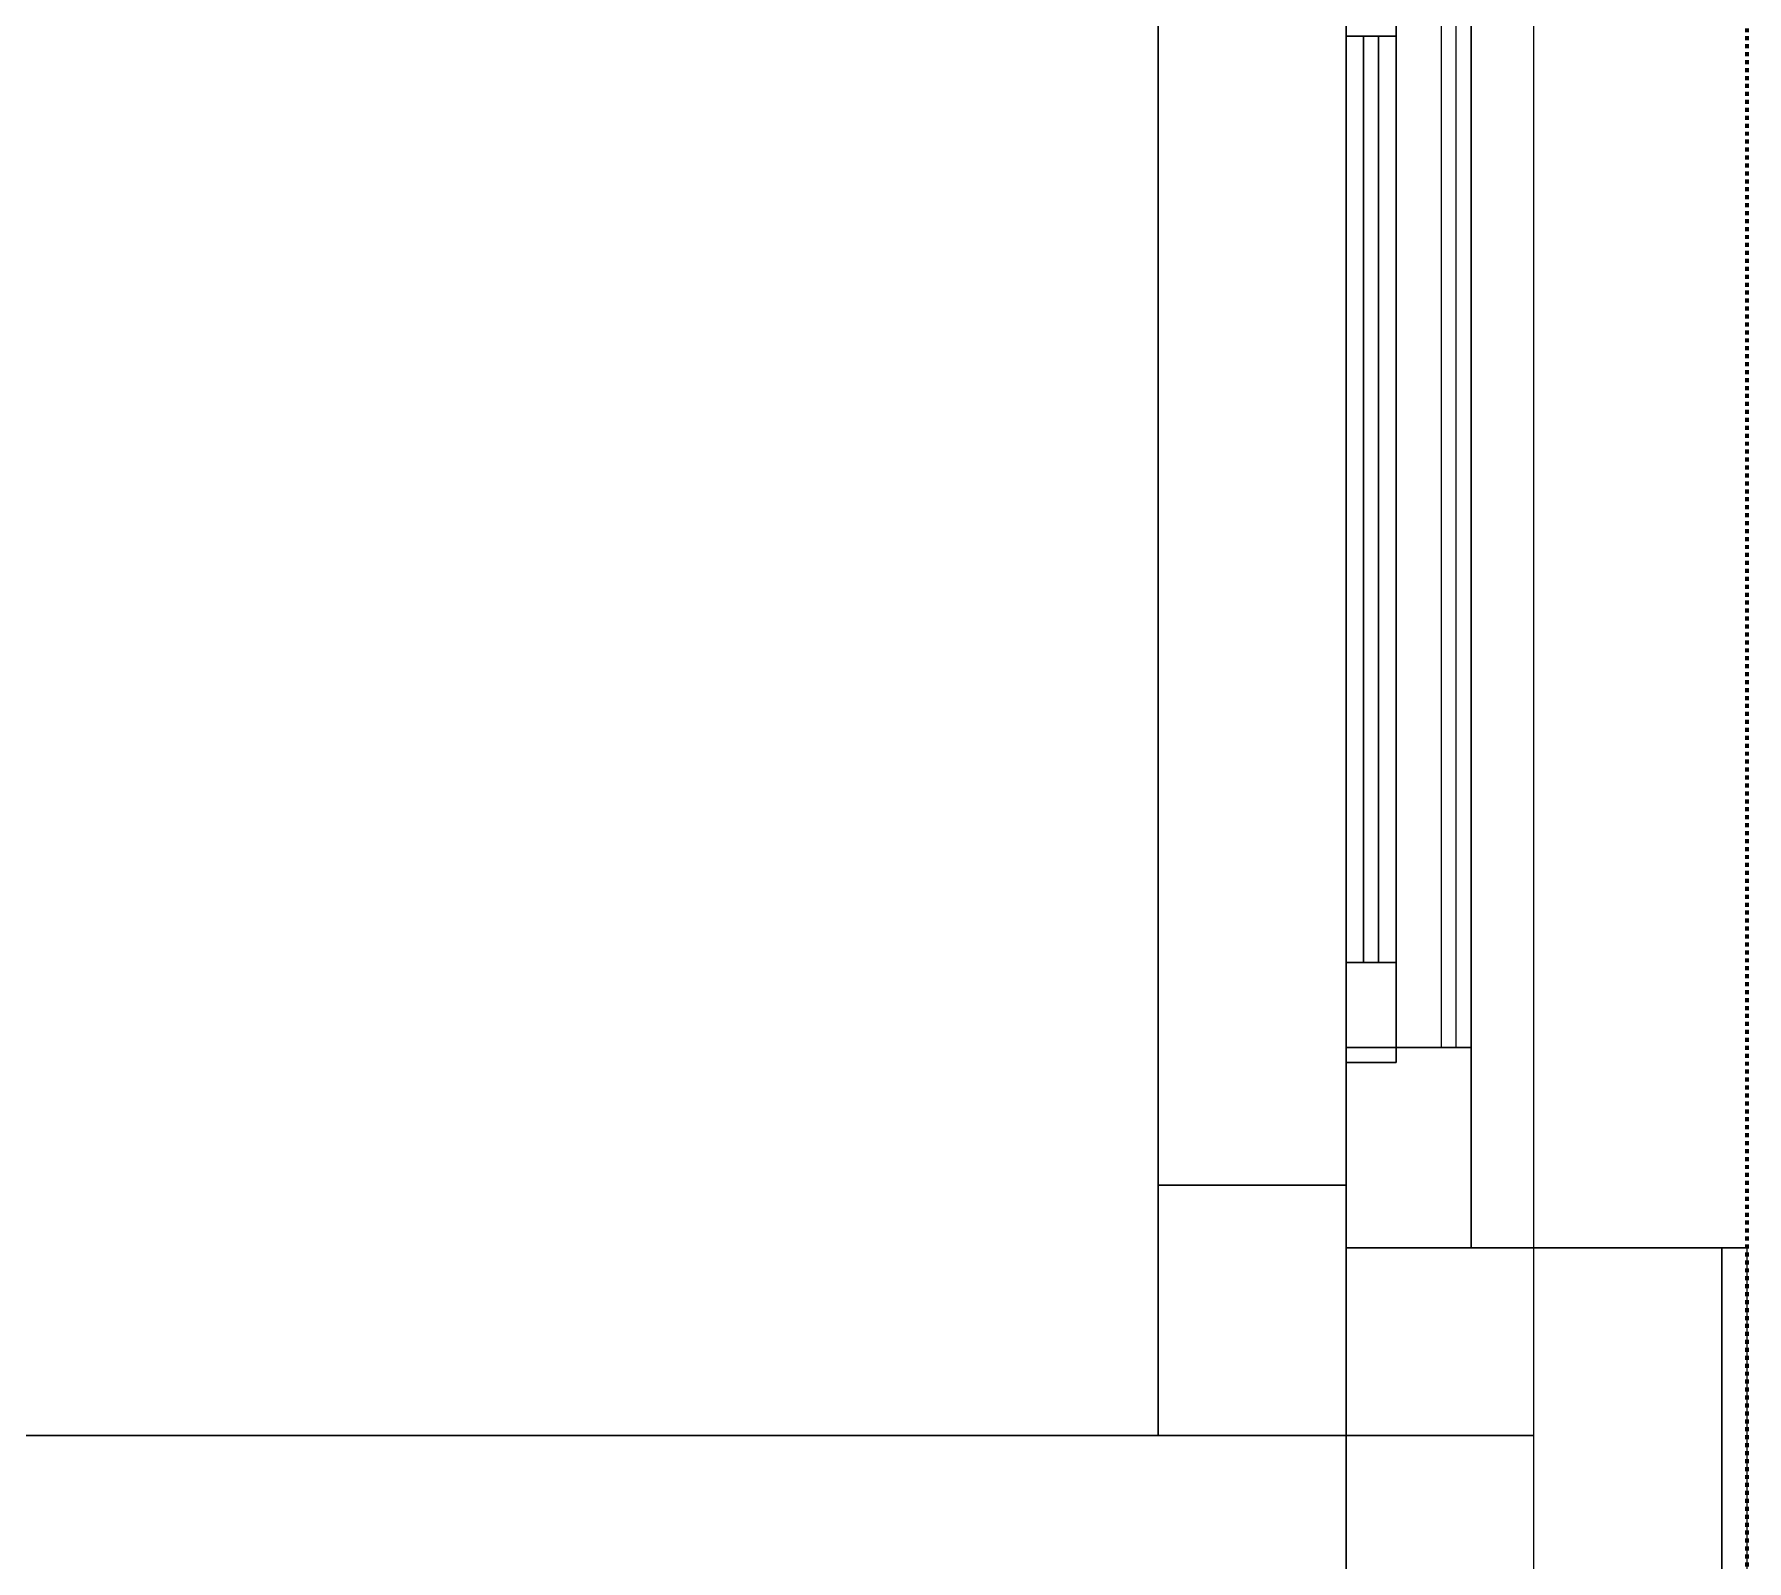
# Model space of a CAD drawing. Header units: millimetres. Extents: x -5300 to 98858, y -5196 to 93886.
# Drawn here: x -1198 to 170, y 13700 to 14919 of the extents above; entities that cross this region are included whole.
import ezdxf

# ---------------------------------------------------------------- set-up
doc = ezdxf.new("R2010")
doc.units = ezdxf.units.MM
doc.linetypes.add('Штрих', pattern=[6.35, 3.175, -3.175])
doc.linetypes.add('Штрих_2_', pattern=[6.35, 3.175, -3.175])
for name, color, linetype, lineweight, true_color in [('_Разделитель помещений_', 4, 'Штрих', 70, 0x00ffff), ('Двери', 7, 'Continuous', 18, 0x7f7f7f), ('Перекрытия', 7, 'Continuous', 18, 0x7f7f7f), ('Стены', 7, 'Continuous', 18, 0x7f7f7f), ('Стены разрез', 7, 'Continuous', 50, 0x7f7f7f)]:
    doc.layers.add(name, color=color, linetype=linetype, lineweight=lineweight, true_color=true_color)

# ---------------------------------------------------------------- blocks, each defined once
blk = doc.blocks.new('ПЕР-002 - ПЕР-002-240075-Подвал')
at = {"layer": 'Перекрытия', "color": 254, "true_color": 0xd4d4d4}
for p, q in [((-150, 36630), (-150, -150)), ((-150, -150), (-150, 36630)), ((-150, 15650), (-150, 13950)), ((-150, 13950), (-150, 15650)), ((-150, 13950), (150, 13950)), ((150, 13950), (-150, 13950)), ((-150, 13950), (-150, 13950)), ((150, 13950), (150, 13490)), ((150, 13490), (150, 13950)), ((150, 13950), (150, 13950))]:
    blk.add_line(p, q, dxfattribs=at)
blk = doc.blocks.new('СТН-01 - СТН-01 2-240565-Подвал')
at = {"layer": 'Стены', "color": 254, "true_color": 0xd4d4d4}
blk.add_line((0, 0), (0, 89500), dxfattribs=at)
blk = doc.blocks.new('СТН-01 - СТН-01-240558-Подвал')
at = {"layer": 'Стены', "color": 254, "true_color": 0xd4d4d4}
for p, q in [((-300, 43500), (-300, 13800)), ((-300, 13800), (-300, 43500)), ((-150, 43500), (-150, 13800)), ((-150, 13800), (-150, 43500)), ((-300, 14000), (-300, 15600)), ((-300, 15600), (-300, 14000)), ((-150, 14000), (-150, 15600)), ((-150, 15600), (-150, 14000)), ((-300, 14000), (-300, 13800)), ((-300, 14000), (-300, 14000)), ((-150, 14000), (-300, 14000)), ((-300, 14000), (-300, 14000)), ((-150, 14000), (-300, 14000)), ((-300, 14000), (-150, 14000)), ((-150, 14000), (-150, 14000)), ((-150, 14000), (-150, 14000)), ((-150, 13800), (-150, 14000)), ((150, 13950), (-150, 13950)), ((-150, 13950), (-150, 13950)), ((150, 13950), (-150, 13950)), ((-150, 11750), (-150, 13950)), ((-150, 13950), (150, 13950)), ((-150, 13950), (150, 13950)), ((150, 13950), (-150, 13950)), ((-150, 13950), (-150, 13950)), ((-150, 13950), (-150, 13950)), ((-150, 13950), (-150, 13950)), ((-150, 13950), (-150, 11750)), ((-150, 13950), (-150, 11750)), ((150, 13950), (150, 13950)), ((150, 13950), (150, 11750)), ((150, 13950), (150, 11750)), ((150, 13950), (150, 13950)), ((150, 13950), (150, 13950)), ((150, 13950), (150, 11750)), ((150, 13950), (150, 13950)), ((170, 13950), (150, 13950)), ((150, 13950), (150, 13950)), ((170, 13950), (150, 13950)), ((150, 13950), (170, 13950)), ((150, 13490), (150, 13950)), ((150, 13950), (150, 13950)), ((150, 13950), (150, 13490)), ((150, 13950), (150, 13490)), ((170, 13950), (170, 13490)), ((170, 13950), (170, 13490)), ((170, 13950), (170, 13950)), ((170, 13950), (170, 13950)), ((170, 13950), (170, 13490)), ((-300, 13800), (-300, 13800)), ((-150, 13800), (-300, 13800)), ((-300, 13800), (-300, 13800)), ((-300, 13800), (-150, 13800)), ((-300, 13800), (-150, 13800)), ((-150, 13800), (-150, 13800)), ((-150, 13800), (-150, 13800))]:
    blk.add_line(p, q, dxfattribs=at)
blk = doc.blocks.new('СТН-01 - СТН-01-240562-Подвал')
for name in ['СТН-01 - СТН-01-240558-Подвал', 'СТН-01 - СТН-01 2-240565-Подвал']:
    blk.add_blockref(name, (0, 0))
blk = doc.blocks.new('Дн-9 22045 - Дн-9-240599-Подвал')
at = {"layer": 'Двери', "color": 254, "true_color": 0xd4d4d4}
for p, q in [((-150, 15490), (-150, 14110)), ((-150, 14110), (-150, 15490)), ((-150, 15490), (-150, 14110)), ((-150, 14110), (-150, 15490)), ((-110, 14110), (-110, 15490)), ((-110, 15490), (-110, 14110)), ((-110, 14110), (-110, 15490)), ((-110, 15490), (-110, 14110)), ((-74, 15490), (-74, 14110)), ((-74, 15490), (-74, 14110)), ((-62, 14110), (-62, 15490)), ((-62, 14110), (-62, 15490)), ((-50, 15490), (-50, 14110)), ((-50, 15490), (-50, 14110)), ((-50, 14110), (-50, 15490)), ((-50, 14110), (-50, 15490)), ((-150, 14998), (-150, 14918)), ((-150, 14918), (-150, 14998)), ((-150, 14998), (-150, 14918)), ((-150, 14918), (-150, 14998)), ((-150, 14098), (-150, 14998)), ((-150, 14918), (-150, 14998)), ((-150, 14998), (-150, 14098)), ((-150, 14998), (-150, 14918)), ((-150, 14098), (-150, 14998)), ((-150, 14998), (-150, 14918)), ((-150, 14998), (-150, 14098)), ((-150, 14918), (-150, 14998)), ((-110, 14918), (-110, 14998)), ((-110, 14998), (-110, 14918)), ((-110, 14918), (-110, 14998)), ((-110, 14998), (-110, 14918)), ((-110, 14998), (-110, 14098)), ((-110, 14098), (-110, 14998)), ((-110, 14998), (-110, 14918)), ((-110, 14918), (-110, 14998)), ((-110, 14918), (-110, 14998)), ((-110, 14998), (-110, 14098)), ((-110, 14098), (-110, 14998)), ((-110, 14998), (-110, 14918)), ((-150, 14918), (-150, 14918)), ((-150, 14918), (-150, 14918)), ((-150, 14918), (-150, 14918)), ((-150, 14918), (-110, 14918)), ((-110, 14918), (-150, 14918)), ((-150, 14918), (-150, 14918)), ((-150, 14918), (-110, 14918)), ((-110, 14918), (-150, 14918)), ((-150, 14918), (-150, 14918)), ((-150, 14918), (-110, 14918)), ((-110, 14918), (-150, 14918)), ((-150, 14918), (-150, 14918)), ((-150, 14918), (-110, 14918)), ((-110, 14918), (-150, 14918)), ((-150, 14178), (-150, 14918)), ((-150, 14918), (-150, 14178)), ((-110, 14918), (-150, 14918)), ((-150, 14918), (-110, 14918)), ((-150, 14918), (-150, 14918)), ((-150, 14918), (-110, 14918)), ((-110, 14918), (-150, 14918)), ((-150, 14918), (-150, 14178)), ((-150, 14178), (-150, 14918)), ((-150, 14918), (-150, 14918)), ((-150, 14918), (-150, 14178)), ((-110, 14918), (-150, 14918)), ((-150, 14178), (-150, 14918)), ((-150, 14918), (-110, 14918)), ((-150, 14918), (-150, 14178)), ((-110, 14918), (-150, 14918)), ((-150, 14178), (-150, 14918)), ((-150, 14918), (-110, 14918)), ((-136, 14178), (-136, 14918)), ((-136, 14918), (-124, 14918)), ((-136, 14178), (-136, 14918)), ((-136, 14918), (-136, 14918)), ((-136, 14918), (-136, 14178)), ((-136, 14918), (-136, 14918)), ((-136, 14918), (-124, 14918)), ((-124, 14918), (-136, 14918)), ((-136, 14918), (-136, 14178)), ((-124, 14918), (-136, 14918)), ((-136, 14178), (-136, 14918)), ((-136, 14918), (-124, 14918)), ((-136, 14178), (-136, 14918)), ((-136, 14918), (-136, 14918)), ((-136, 14918), (-136, 14178)), ((-136, 14918), (-136, 14918)), ((-136, 14918), (-124, 14918)), ((-124, 14918), (-136, 14918)), ((-136, 14918), (-136, 14178)), ((-124, 14918), (-136, 14918)), ((-124, 14918), (-124, 14178)), ((-124, 14918), (-124, 14918)), ((-124, 14178), (-124, 14918)), ((-124, 14918), (-124, 14918)), ((-124, 14918), (-124, 14178)), ((-124, 14178), (-124, 14918)), ((-124, 14918), (-124, 14178)), ((-124, 14918), (-124, 14918)), ((-124, 14178), (-124, 14918)), ((-124, 14918), (-124, 14918)), ((-124, 14918), (-124, 14178)), ((-124, 14178), (-124, 14918)), ((-110, 14918), (-110, 14918)), ((-110, 14918), (-110, 14918)), ((-110, 14918), (-110, 14918)), ((-110, 14918), (-110, 14918)), ((-110, 14918), (-110, 14918)), ((-110, 14918), (-110, 14918)), ((-110, 14918), (-110, 14178)), ((-110, 14178), (-110, 14918)), ((-110, 14918), (-110, 14918)), ((-110, 14178), (-110, 14918)), ((-110, 14918), (-110, 14918)), ((-110, 14918), (-110, 14178)), ((-110, 14178), (-110, 14918)), ((-110, 14918), (-110, 14178)), ((-110, 14178), (-110, 14918)), ((-110, 14918), (-110, 14178)), ((-150, 14098), (-150, 14178)), ((-150, 14178), (-110, 14178)), ((-150, 14098), (-150, 14178)), ((-150, 14178), (-150, 14178)), ((-150, 14178), (-150, 14178)), ((-150, 14178), (-150, 14178)), ((-150, 14178), (-150, 14098)), ((-150, 14178), (-150, 14178)), ((-150, 14178), (-110, 14178)), ((-110, 14178), (-150, 14178)), ((-150, 14178), (-150, 14098)), ((-110, 14178), (-150, 14178)), ((-150, 14178), (-150, 14178)), ((-150, 14178), (-110, 14178)), ((-110, 14178), (-150, 14178)), ((-150, 14178), (-150, 14178)), ((-150, 14178), (-110, 14178)), ((-110, 14178), (-150, 14178)), ((-150, 14098), (-150, 14178)), ((-150, 14178), (-150, 14098)), ((-110, 14178), (-150, 14178)), ((-150, 14178), (-110, 14178)), ((-150, 14178), (-150, 14178)), ((-150, 14178), (-110, 14178)), ((-110, 14178), (-150, 14178)), ((-150, 14178), (-150, 14178)), ((-150, 14178), (-110, 14178)), ((-110, 14178), (-150, 14178)), ((-150, 14178), (-150, 14098)), ((-150, 14098), (-150, 14178)), ((-150, 14178), (-110, 14178)), ((-110, 14178), (-150, 14178)), ((-124, 14178), (-136, 14178)), ((-136, 14178), (-136, 14178)), ((-136, 14178), (-136, 14178)), ((-136, 14178), (-124, 14178)), ((-124, 14178), (-136, 14178)), ((-136, 14178), (-124, 14178)), ((-124, 14178), (-136, 14178)), ((-136, 14178), (-136, 14178)), ((-136, 14178), (-136, 14178)), ((-136, 14178), (-124, 14178)), ((-124, 14178), (-136, 14178)), ((-136, 14178), (-124, 14178)), ((-124, 14178), (-124, 14178)), ((-124, 14178), (-124, 14178)), ((-124, 14178), (-124, 14178)), ((-124, 14178), (-124, 14178)), ((-110, 14178), (-110, 14098)), ((-110, 14178), (-110, 14178)), ((-110, 14098), (-110, 14178)), ((-110, 14178), (-110, 14178)), ((-110, 14178), (-110, 14178)), ((-110, 14178), (-110, 14178)), ((-110, 14178), (-110, 14098)), ((-110, 14098), (-110, 14178)), ((-110, 14178), (-110, 14178)), ((-110, 14178), (-110, 14178)), ((-110, 14178), (-110, 14098)), ((-110, 14098), (-110, 14178)), ((-110, 14178), (-110, 14178)), ((-110, 14178), (-110, 14178)), ((-110, 14178), (-110, 14098)), ((-110, 14098), (-110, 14178)), ((-150, 14110), (-150, 13950)), ((-150, 14110), (-150, 14110)), ((-150, 14110), (-150, 14110)), ((-150, 14110), (-150, 14098)), ((-150, 14110), (-150, 14110)), ((-50, 14110), (-150, 14110)), ((-50, 14110), (-150, 14110)), ((-110, 14110), (-150, 14110)), ((-150, 14110), (-150, 14110)), ((-150, 14110), (-50, 14110)), ((-150, 14110), (-110, 14110)), ((-150, 14098), (-150, 14110)), ((-50, 14110), (-150, 14110)), ((-150, 14110), (-150, 14110)), ((-150, 14110), (-110, 14110)), ((-150, 14110), (-50, 14110)), ((-150, 14110), (-150, 14110)), ((-110, 14110), (-150, 14110)), ((-110, 14098), (-110, 14110)), ((-110, 14110), (-50, 14110)), ((-50, 14110), (-110, 14110)), ((-110, 14110), (-110, 14110)), ((-110, 14110), (-110, 14098)), ((-110, 14098), (-110, 14110)), ((-110, 14110), (-110, 14110)), ((-110, 14110), (-110, 14098)), ((-110, 14110), (-110, 14110)), ((-110, 14110), (-50, 14110)), ((-110, 14110), (-110, 14110)), ((-50, 14110), (-110, 14110)), ((-74, 14110), (-74, 14110)), ((-62, 14110), (-62, 14110)), ((-50, 14110), (-50, 13950)), ((-50, 14110), (-50, 14110)), ((-50, 14110), (-50, 14110)), ((-50, 14110), (-50, 14110)), ((-50, 14110), (-50, 14110)), ((-50, 13950), (-50, 14110)), ((-50, 13950), (-50, 14110)), ((-50, 14110), (-50, 14110)), ((-50, 14110), (-50, 14110)), ((-50, 14110), (-50, 14110)), ((-50, 14110), (-50, 14110)), ((-150, 14098), (-150, 14098)), ((-150, 14098), (-150, 13950)), ((-150, 14098), (-110, 14098)), ((-110, 14098), (-150, 14098)), ((-150, 14098), (-150, 14098)), ((-150, 13950), (-150, 14098)), ((-150, 14098), (-110, 14098)), ((-110, 14098), (-150, 14098)), ((-110, 14098), (-150, 14098)), ((-150, 14098), (-150, 14098)), ((-150, 14098), (-150, 14098)), ((-150, 14098), (-110, 14098)), ((-110, 14098), (-150, 14098)), ((-150, 14098), (-110, 14098)), ((-110, 14098), (-150, 14098)), ((-150, 14098), (-150, 14098)), ((-150, 14098), (-150, 14098)), ((-150, 14098), (-110, 14098)), ((-110, 14098), (-150, 14098)), ((-150, 14098), (-110, 14098)), ((-150, 14098), (-150, 14098)), ((-150, 14098), (-110, 14098)), ((-110, 14098), (-150, 14098)), ((-150, 14098), (-150, 14098)), ((-110, 14098), (-150, 14098)), ((-150, 14098), (-110, 14098)), ((-110, 14098), (-110, 14098)), ((-110, 14098), (-110, 14098)), ((-110, 14098), (-110, 14098)), ((-110, 14098), (-110, 14098)), ((-110, 14098), (-110, 14098)), ((-110, 14098), (-110, 14098)), ((-110, 14098), (-110, 14098)), ((-110, 14098), (-110, 14098)), ((-150, 13950), (-150, 13950)), ((-50, 13950), (-150, 13950)), ((-150, 13950), (-150, 13950)), ((-150, 13950), (-50, 13950)), ((-150, 13950), (-50, 13950)), ((-50, 13950), (-50, 13950)), ((-50, 13950), (-50, 13950))]:
    blk.add_line(p, q, dxfattribs=at)
blk = doc.blocks.new('Дн-9 22045 - Дн-9 22045-240603-Подвал')
blk.add_blockref('Дн-9 22045 - Дн-9-240599-Подвал', (0, 0))
blk = doc.blocks.new('СТН-01 217713 - СТН-01 2-248817-Подвал')
at = {"layer": 'Стены', "color": 254, "true_color": 0xd4d4d4}
blk.add_line((0, 13800), (-1850, 13800), dxfattribs=at)
blk = doc.blocks.new('СТН-01 217713 - СТН-01 217713-248814-Подвал')
at = {"layer": 'Стены', "color": 254, "true_color": 0xd4d4d4}
for p, q in [((-150, 13800), (-150, 13800)), ((-150, 13800), (0, 13800)), ((-150, 13600), (-150, 13800)), ((0, 13800), (0, 13800)), ((0, 13600), (0, 13800))]:
    blk.add_line(p, q, dxfattribs=at)
at = {"layer": 'Стены разрез', "color": 254, "lineweight": 25, "true_color": 0xd4d4d4}
for p, q in [((-150, 13800), (-2050, 13800)), ((-150, 13600), (-150, 13800))]:
    blk.add_line(p, q, dxfattribs=at)
blk.add_blockref('СТН-01 217713 - СТН-01 2-248817-Подвал', (0, 0))

msp = doc.modelspace()

# ---------------------------------------------------------------- linework, layer by layer
at = {"layer": '_Разделитель помещений_', "color": 131, "linetype": 'Штрих_2_', "true_color": 0xaaffff}
msp.add_line((170, 42915), (170, 13510), dxfattribs=at)
at = {"layer": 'Перекрытия', "color": 254, "true_color": 0xd4d4d4}
for p, q in [((-300, 16000), (-300, 13800)), ((-300, 13800), (-300, 16000)), ((-300, 13800), (-1850, 13800)), ((-1850, 13800), (-300, 13800))]:
    msp.add_line(p, q, dxfattribs=at)

# ---------------------------------------------------------------- block references
at = {"layer": 'Двери', "color": 254, "true_color": 0xd4d4d4}
msp.add_blockref('Дн-9 22045 - Дн-9 22045-240603-Подвал', (0, 0), dxfattribs=at)
at = {"layer": 'Перекрытия', "color": 254, "true_color": 0xd4d4d4}
msp.add_blockref('ПЕР-002 - ПЕР-002-240075-Подвал', (0, 0), dxfattribs=at)
at = {"layer": 'Стены', "color": 254, "true_color": 0xd4d4d4}
for name in ['СТН-01 - СТН-01-240562-Подвал', 'СТН-01 217713 - СТН-01 217713-248814-Подвал']:
    msp.add_blockref(name, (0, 0), dxfattribs=at)

doc.saveas('drawing.dxf')
